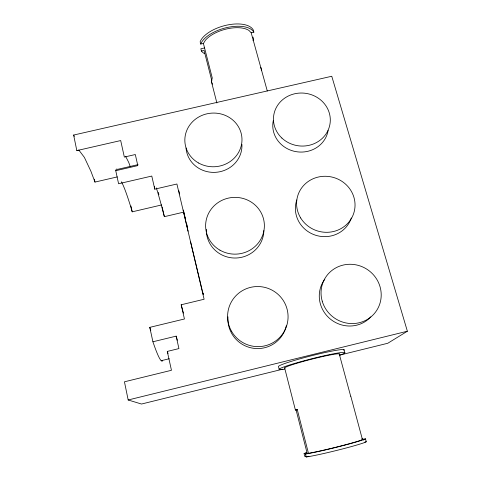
<?xml version="1.0" encoding="UTF-8"?>
<svg xmlns="http://www.w3.org/2000/svg" width="481" height="481" viewBox="0 0 481 481"><rect width="100%" height="100%" fill="white"/><g stroke="black" fill="none" stroke-linecap="round" stroke-linejoin="round"><path stroke-width="0.72" d="M216.889 102.994L211.393 81.505L212.265 78.006L203.409 43.452L205.411 40.242A25.541 12.133 -15.8 0 1 227.014 28.866A25.541 12.133 -15.8 0 1 249.02 30.501L251.178 32.768L267.286 90.975M350.691 396.242L339.213 353.884M117.328 176.906L94.961 182.077L90.945 171.344L84.373 157.365L78.902 150.126L76.828 150.595L73.629 135.053L331.764 76.263L407.371 331.223L387.782 343.26L339.694 355.128M362.44 439.568L360.87 440.247A29.052 1.251 -13.9 0 1 338.005 446.717A29.052 1.251 -13.9 0 1 311.532 452.729L305.393 453.992L306.15 456.95A31.993 1.497 -13.9 0 0 339.159 449.807A31.993 1.497 -13.9 0 0 366.269 441.732L365.464 438.804L362.44 439.568L350.769 396.134M284.62 367.857L295.412 410.052L297.234 409.493L308.441 453.222M306.187 456.138L304.81 456.487L304.07 453.589A31.962 1.377 -13.9 0 1 306.499 452.639M306.15 456.95L308.964 456.241M364.869 442.087L366.269 441.732M304.07 453.589L307.052 452.831L296.086 409.98L295.412 410.052M361.742 439.009L362.927 438.708L363.323 440.145M296.086 409.98L297.396 409.656M138.071 164.628L117.442 169.39A98.665 7.359 76.7 0 0 115.753 170.707L118.591 183.754L151.78 176.058L154.774 189.159L176.906 184.007L204.112 299.248L181.193 304.768L184.439 318.987L149.783 327.363L152.916 341.781L176.136 336.141L178.932 348.581L167.286 351.419L171.458 370.286L124.441 381.806L128.18 399.982L407.371 331.223M282.858 369.155L141.504 404.034L128.18 399.982M161.219 360.696L169.234 358.742M121.38 181.794A87.56 6.524 76.7 0 1 130.742 206.812L132.215 211.826L161.664 204.942M156.337 187.915A76.335 2.477 76.7 0 1 161.724 206.626L164.358 216.672L184.001 212.067M115.753 170.707L137.806 165.614L135.317 154.533L124.338 157.059L120.689 140.56L76.828 150.595M251.178 32.768L253.854 32.173L253.234 29.912A28.078 13.42 -15.8 0 0 226.341 25.222A28.078 13.42 -15.8 0 0 200.138 41.775L200.715 44.054L203.409 43.452M204.455 47.974L200.848 48.779L201.419 51.022A28.102 13.348 -15.8 0 0 204.425 53.577M201.419 51.022L204.064 50.427L211.844 80.82M73.629 135.053L74.351 136.351M125.577 156.289L128.716 162.38L130.165 166.408M211.393 81.505L212.482 84.211M167.286 351.419L168.037 353.529M149.783 327.363L150.787 330.591M343.939 349.651L344.703 352.429M253 37.103L253.607 39.328A28.102 13.348 -15.8 0 1 252.988 40.422M181.193 304.768L183.441 313.131M183.556 211.189L183.249 210.047L183.471 211.207M279.136 369.21L278.433 366.432A33.953 2.363 -14.3 0 1 314.291 355.044A33.953 2.363 -14.3 0 1 343.921 350.288M202.393 291.083L203.271 294.384L203.024 293.23M183.706 211.76L185.438 218.771M202.218 290.392L190.614 241.949M186.742 224.146L187.416 226.954M260.822 67.334L261.502 70.172M188.083 231.193L184.542 215.963M162.139 207.01L164.358 216.672M183.622 211.887L184.385 215.284M130.928 205.976L132.215 211.826M94.348 179.136L94.961 182.077M154.407 186.556L154.774 189.159M365.464 438.804A31.962 1.377 -13.9 0 1 338.347 446.771A31.962 1.377 -13.9 0 1 305.393 453.992M285.149 368.224A28.313 1.87 -14.3 0 1 310.96 359.373A28.313 1.87 -14.3 0 1 339.243 354.383M284.457 369.246A33.983 2.243 -14.3 0 1 290.296 364.76A33.983 2.243 -14.3 0 1 333.447 353.818A33.983 2.243 -14.3 0 1 339.851 355.194M370.815 316.865A29.762 28.698 34.2 0 1 330.375 319.089A29.762 28.698 34.2 0 1 324.813 279.239M286.291 325.817A29.612 29.377 24.1 0 1 253.096 348.232A29.612 29.377 24.1 0 1 227.952 316.841M263.859 230.573A28.758 27.82 -1.4 0 1 236.315 258.008A28.758 27.82 -1.4 0 1 206.493 232.996M206.385 231.535A28.758 27.82 -1.4 0 1 206.367 229.359M351.304 218.007A28.71 27.369 16 0 1 315.259 235.119A28.71 27.369 16 0 1 296.813 199.916M328.12 130.453A27.868 25.998 7.3 0 1 295.791 151.605A27.868 25.998 7.3 0 1 273.292 120.557M241.901 144.306A27.988 26.347 -4.2 0 1 215.686 172.324A27.988 26.347 -4.2 0 1 186.051 148.004M200.715 44.054A28.102 13.348 -15.8 0 1 226.954 27.543A28.102 13.348 -15.8 0 1 253.854 32.173M162.578 360.786A98.665 7.359 76.7 0 1 152.916 341.781M177.393 340.247A98.527 4.588 76.7 0 1 176.136 336.141M178.854 190.801A76.226 0.349 76.7 0 1 179.629 193.981M158.297 192.382A87.368 2.838 76.7 0 1 158.892 194.546M322.21 301.142A30.429 29.311 33.6 0 0 372.787 315.235A30.429 29.311 33.6 0 0 358.381 265.41A30.429 29.311 33.6 0 0 322.21 301.142M231.517 331.229A30.279 30.02 22.3 0 0 283.892 331.992A30.279 30.02 22.3 0 0 258.099 286.532A30.279 30.02 22.3 0 0 231.517 331.229M219.937 250.162A29.383 28.391 -1.4 0 0 264.376 226.124A29.383 28.391 -1.4 0 0 220.677 200.992A29.383 28.391 -1.4 0 0 219.937 250.162M300.673 217.965A29.335 27.916 15.8 0 0 351.298 218.651A29.335 27.916 15.8 0 0 325.463 176.274A29.335 27.916 15.8 0 0 300.673 217.965M281.884 138.065A28.457 26.491 7.2 0 0 329.377 126.737A28.457 26.491 7.2 0 0 294.378 93.843A28.457 26.491 7.2 0 0 281.884 138.065M198.599 163.011A28.583 26.852 -4.1 0 0 241.979 140.248A28.583 26.852 -4.1 0 0 199.657 116.492A28.583 26.852 -4.1 0 0 198.599 163.011"/></g></svg>
